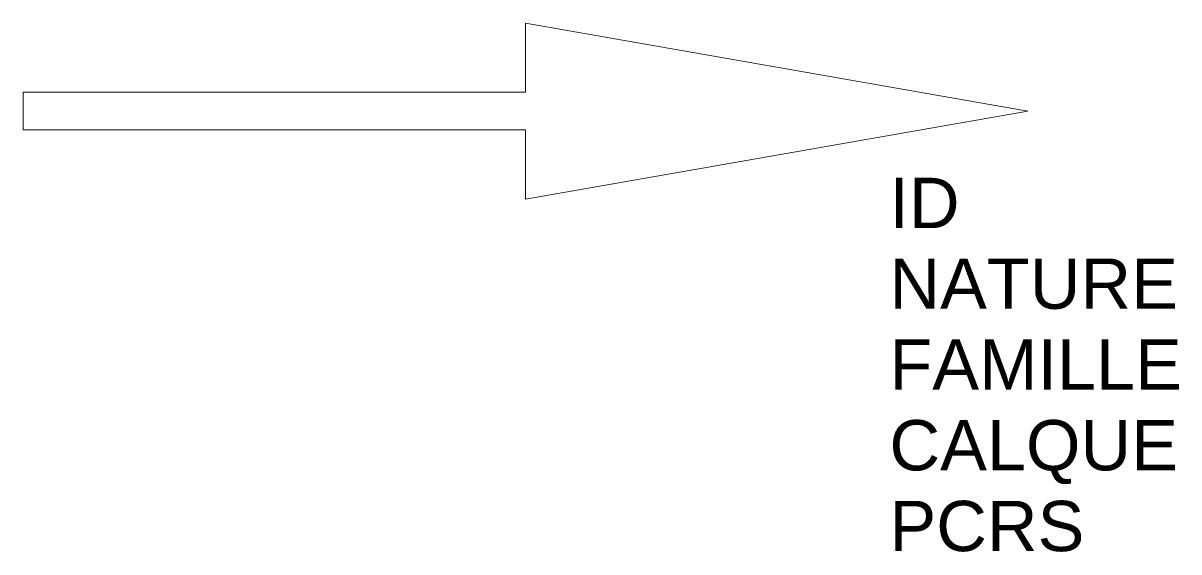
# Model space of a CAD drawing. Header units: metres. Extents: x 0 to 4.6, y -1.75 to 0.35.
import ezdxf

# ---------------------------------------------------------------- set-up
doc = ezdxf.new("R2010")
doc.units = ezdxf.units.M
doc.header["$LTSCALE"] = 2
doc.linetypes.add('Rec_Continu', pattern=[2.5, 2.5, 0])
doc.linetypes.add('Socle_Continu', pattern=[2.5, 2.5, 0])
doc.layers.add('MARQU_SCS', color=7, linetype='Socle_Continu', lineweight=13)
doc.styles.get("Standard").update_dxf_attribs({"font": 'arial.ttf'})

msp = doc.modelspace()

# ---------------------------------------------------------------- linework, layer by layer
at = {"layer": 'MARQU_SCS', "linetype": 'Rec_Continu'}
msp.add_lwpolyline([(2, -0.35), (2, -0.075), (0, -0.075), (0, 0.075), (2, 0.075), (2, 0.35), (4, 0)], close=True, dxfattribs=at)

# ---------------------------------------------------------------- texts
at = {"layer": 'MARQU_SCS', "linetype": 'Rec_Continu', "flags": 9}
for tag, p, s in [('ID', (3.4486, -0.465), 'MP_2578'), ('NATURE', (3.4486, -0.7863), 'Flèche droite'), ('FAMILLE', (3.4486, -1.1075), 'Marquage au sol'), ('CALQUE', (3.4486, -1.4288), 'MARQU_SCS'), ('PCRS', (3.4486, -1.7501), 'HabillageSymbole')]:
    msp.add_attdef(tag, p, s, height=0.2, dxfattribs=at)

doc.saveas('drawing.dxf')
